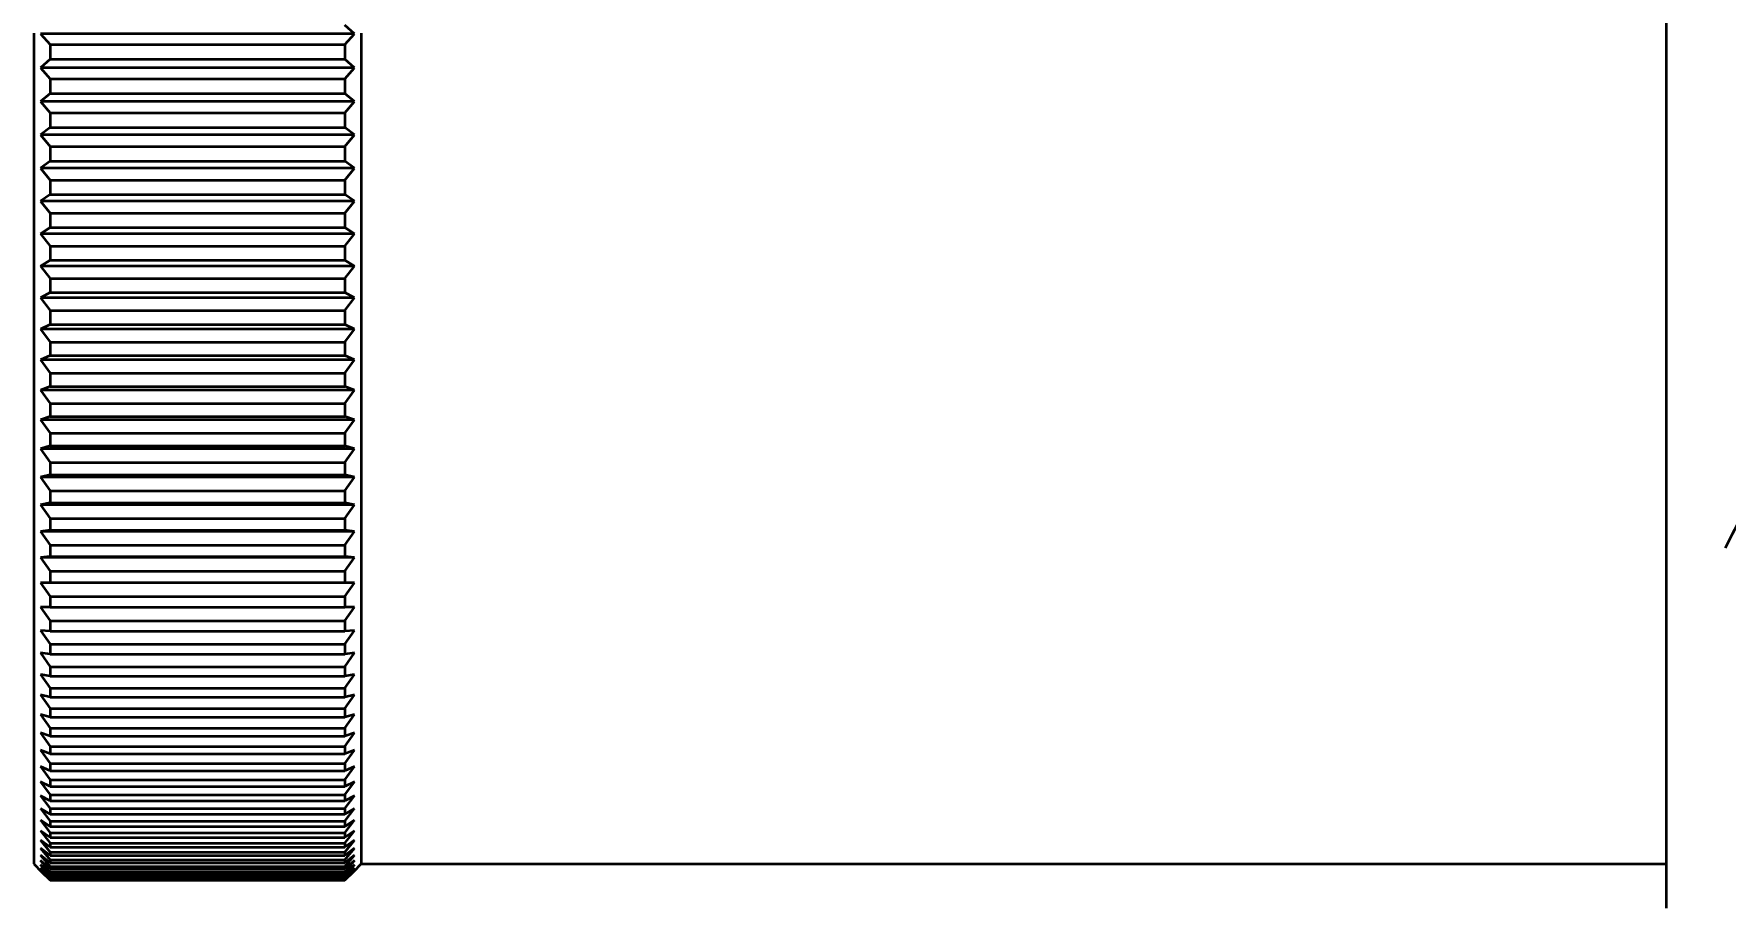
# Model space of a CAD drawing. Extents: x 23 to 417, y 3 to 294.
# Drawn here: x 61.44 to 87.28, y 197.59 to 210.94 of the extents above; entities that cross this region are included whole.
import ezdxf
from ezdxf.enums import TextEntityAlignment as Align

# ---------------------------------------------------------------- set-up
doc = ezdxf.new("R2010")
doc.units = 0
doc.layers.get('0').update_dxf_attribs({"lineweight": 13})
doc.styles.get("Standard").update_dxf_attribs({"font": 'isocp.shx'})
doc.dimstyles.get("Standard").update_dxf_attribs({"dimtxt": 2.5, "dimasz": 2.5, "dimexe": 1.25, "dimexo": 0.625, "dimtad": 1, "dimtxsty": 'Standard', "dimcen": 2.5, "dimadec": 0, "dimazin": 0, "dimtfac": 1, "dimtmove": 0, "dimatfit": 0, "dimfxl": 0, "dimarcsym": 0})

# ---------------------------------------------------------------- blocks, each defined once
blk = doc.blocks.new('*D201')
at = {"color": 34, "lineweight": 13, "ltscale": 0.415699}
blk.add_line((121.028, 197.011), (121.028, 180.383), dxfattribs=at)
at = {"color": 34, "lineweight": 13, "ltscale": 0.342256}
blk.add_line((45.716, 194.074), (45.716, 180.383), dxfattribs=at)
at = {"color": 34, "lineweight": 13}
blk.add_line((45.716, 182.383), (121.028, 182.383), dxfattribs=at)
for points in [[(47.647, 182.901), (45.716, 182.383), (47.647, 181.866)], [(119.096, 181.866), (121.028, 182.383), (119.096, 182.901)]]:
    blk.add_lwpolyline(points, dxfattribs=at)
for s, height, width, p, p2 in [('/[6.3]', 3.5, 1.346364, (93.533, 183.383), (107.906, 183.383)), ('155', 3.5, 1.524396, (74.21, 183.383), (83.768, 183.383)), ('%%p50', 2.45, 1.394616, (85.868, 183.908), (92.533, 183.908))]:
    blk.add_text(s, height=height, dxfattribs=dict(at, width=width)).set_placement(p, p2, align=Align.FIT)
blk = doc.blocks.new('BLOCK4521')
at = {"color": 7, "lineweight": 35}
for p, q in [((-517.527, 29.35), (-517.527, -14.675)), ((-567.402, -2.62), (-567.402, -28)), ((-557.402, -2.62), (-557.402, -28)), ((-557.402, -28), (-517.527, -28))]:
    blk.add_line(p, q, dxfattribs=at)
at = {"color": 7, "lineweight": 35, "ltscale": 0.010077}
blk.add_line((-557.602, -2.639), (-557.902, -2.37), dxfattribs=at)
at = {"color": 7, "lineweight": 35, "ltscale": 0.011058}
for p, q in [((-567.202, -2.639), (-566.902, -2.964)), ((-557.902, -2.964), (-557.602, -2.639))]:
    blk.add_line(p, q, dxfattribs=at)
at = {"color": 7, "lineweight": 35, "ltscale": 0.24}
for p, q in [((-557.602, -2.639), (-567.202, -2.639)), ((-557.602, -3.674), (-567.202, -3.674)), ((-557.602, -4.705), (-567.202, -4.705)), ((-557.602, -5.729), (-567.202, -5.729)), ((-557.602, -6.746), (-567.202, -6.746)), ((-557.602, -7.753), (-567.202, -7.753)), ((-557.602, -8.749), (-567.202, -8.749)), ((-557.602, -9.734), (-567.202, -9.734)), ((-557.602, -10.705), (-567.202, -10.705)), ((-557.602, -11.662), (-567.202, -11.662)), ((-557.602, -12.603), (-567.202, -12.603)), ((-557.602, -13.526), (-567.202, -13.526)), ((-557.602, -14.432), (-567.202, -14.432)), ((-557.602, -15.317), (-567.202, -15.317)), ((-557.602, -16.181), (-567.202, -16.181)), ((-557.602, -17.024), (-567.202, -17.024)), ((-557.602, -17.843), (-567.202, -17.843)), ((-557.602, -18.638), (-567.202, -18.638)), ((-557.602, -19.407), (-567.202, -19.407))]:
    blk.add_line(p, q, dxfattribs=at)
at = {"color": 7, "lineweight": 35, "ltscale": 0.225}
for p, q in [((-566.902, -2.964), (-557.902, -2.964)), ((-566.902, -3.417), (-557.902, -3.417)), ((-566.902, -4.009), (-557.902, -4.009)), ((-566.902, -4.461), (-557.902, -4.461)), ((-566.902, -5.049), (-557.902, -5.049)), ((-566.902, -5.498), (-557.902, -5.498)), ((-566.902, -6.082), (-557.902, -6.082)), ((-566.902, -6.527), (-557.902, -6.527)), ((-566.902, -7.107), (-557.902, -7.107)), ((-566.902, -7.548), (-557.902, -7.548)), ((-566.902, -8.122), (-557.902, -8.122)), ((-566.902, -8.558), (-557.902, -8.558)), ((-566.902, -9.126), (-557.902, -9.126)), ((-566.902, -9.557), (-557.902, -9.557)), ((-566.902, -10.117), (-557.902, -10.117)), ((-566.902, -10.543), (-557.902, -10.543)), ((-566.902, -11.095), (-557.902, -11.095)), ((-566.902, -11.514), (-557.902, -11.514)), ((-566.902, -12.057), (-557.902, -12.057)), ((-566.902, -12.469), (-557.902, -12.469)), ((-566.902, -13.003), (-557.902, -13.003)), ((-566.902, -13.408), (-557.902, -13.408)), ((-566.902, -13.932), (-557.902, -13.932)), ((-566.902, -14.328), (-557.902, -14.328)), ((-566.902, -14.841), (-557.902, -14.841)), ((-566.902, -15.228), (-557.902, -15.228)), ((-566.902, -15.73), (-557.902, -15.73)), ((-566.902, -16.108), (-557.902, -16.108)), ((-566.902, -16.597), (-557.902, -16.597)), ((-566.902, -16.966), (-557.902, -16.966)), ((-566.902, -17.442), (-557.902, -17.442)), ((-566.902, -17.801), (-557.902, -17.801)), ((-566.902, -18.263), (-557.902, -18.263)), ((-566.902, -18.611), (-557.902, -18.611)), ((-566.902, -19.059), (-557.902, -19.059)), ((-566.902, -19.396), (-557.902, -19.396)), ((-566.902, -19.829), (-557.902, -19.829)), ((-566.902, -20.154), (-557.902, -20.154)), ((-566.902, -20.572), (-557.902, -20.572)), ((-566.902, -20.885), (-557.902, -20.885)), ((-566.902, -21.287), (-557.902, -21.287)), ((-566.902, -21.587), (-557.902, -21.587)), ((-566.902, -21.972), (-557.902, -21.972)), ((-566.902, -22.26), (-557.902, -22.26)), ((-566.902, -22.628), (-557.902, -22.628)), ((-566.902, -22.903), (-557.902, -22.903)), ((-566.902, -23.253), (-557.902, -23.253)), ((-566.902, -23.514), (-557.902, -23.514)), ((-566.902, -23.846), (-557.902, -23.846)), ((-566.902, -24.093), (-557.902, -24.093)), ((-566.902, -24.406), (-557.902, -24.406)), ((-566.902, -24.639), (-557.902, -24.639)), ((-566.902, -24.933), (-557.902, -24.933)), ((-566.902, -25.151), (-557.902, -25.151)), ((-566.902, -25.427), (-557.902, -25.427)), ((-566.902, -25.629), (-557.902, -25.629)), ((-566.902, -25.885), (-557.902, -25.885)), ((-566.902, -26.073), (-557.902, -26.073)), ((-566.902, -26.308), (-557.902, -26.308)), ((-566.902, -26.48), (-557.902, -26.48)), ((-566.902, -26.695), (-557.902, -26.695)), ((-566.902, -26.851), (-557.902, -26.851)), ((-566.902, -27.046), (-557.902, -27.046)), ((-566.902, -27.186), (-557.902, -27.186)), ((-566.902, -27.359), (-557.902, -27.359)), ((-566.902, -27.484), (-557.902, -27.484)), ((-566.902, -27.635), (-557.902, -27.635)), ((-566.902, -27.744), (-557.902, -27.744)), ((-566.902, -27.874), (-557.902, -27.874)), ((-566.902, -27.966), (-557.902, -27.966)), ((-566.902, -28.074), (-557.902, -28.074)), ((-566.902, -28.149), (-557.902, -28.149)), ((-566.902, -28.237), (-557.902, -28.237)), ((-566.902, -28.295), (-557.902, -28.295)), ((-566.902, -28.36), (-557.902, -28.36)), ((-566.902, -28.402), (-557.902, -28.402)), ((-566.902, -28.445), (-557.902, -28.445)), ((-566.902, -28.47), (-557.902, -28.47)), ((-566.902, -28.491), (-557.902, -28.491)), ((-566.902, -28.499), (-557.902, -28.499))]:
    blk.add_line(p, q, dxfattribs=at)
at = {"color": 7, "lineweight": 35, "ltscale": 0.01134}
for p, q in [((-566.902, -2.964), (-566.902, -3.417)), ((-557.902, -2.964), (-557.902, -3.417))]:
    blk.add_line(p, q, dxfattribs=at)
at = {"color": 7, "lineweight": 35, "ltscale": 0.009876}
for p, q in [((-566.902, -3.417), (-567.202, -3.674)), ((-557.602, -3.674), (-557.902, -3.417))]:
    blk.add_line(p, q, dxfattribs=at)
at = {"color": 7, "lineweight": 35, "ltscale": 0.011238}
for p, q in [((-567.202, -3.674), (-566.902, -4.009)), ((-557.902, -4.009), (-557.602, -3.674))]:
    blk.add_line(p, q, dxfattribs=at)
at = {"color": 7, "lineweight": 35, "ltscale": 0.011285}
for p, q in [((-566.902, -4.009), (-566.902, -4.461)), ((-557.902, -4.009), (-557.902, -4.461))]:
    blk.add_line(p, q, dxfattribs=at)
at = {"color": 7, "lineweight": 35, "ltscale": 0.009675}
for p, q in [((-566.902, -4.461), (-567.202, -4.705)), ((-557.602, -4.705), (-557.902, -4.461))]:
    blk.add_line(p, q, dxfattribs=at)
at = {"color": 7, "lineweight": 35, "ltscale": 0.011412}
for p, q in [((-567.202, -4.705), (-566.902, -5.049)), ((-557.902, -5.049), (-557.602, -4.705))]:
    blk.add_line(p, q, dxfattribs=at)
at = {"color": 7, "lineweight": 35, "ltscale": 0.011215}
for p, q in [((-566.902, -5.049), (-566.902, -5.498)), ((-557.902, -5.049), (-557.902, -5.498))]:
    blk.add_line(p, q, dxfattribs=at)
at = {"color": 7, "lineweight": 35, "ltscale": 0.009475}
for p, q in [((-566.902, -5.498), (-567.202, -5.729)), ((-557.602, -5.729), (-557.902, -5.498))]:
    blk.add_line(p, q, dxfattribs=at)
at = {"color": 7, "lineweight": 35, "ltscale": 0.011579}
for p, q in [((-567.202, -5.729), (-566.902, -6.082)), ((-557.902, -6.082), (-557.602, -5.729))]:
    blk.add_line(p, q, dxfattribs=at)
at = {"color": 7, "lineweight": 35, "ltscale": 0.011129}
for p, q in [((-566.902, -6.082), (-566.902, -6.527)), ((-557.902, -6.082), (-557.902, -6.527))]:
    blk.add_line(p, q, dxfattribs=at)
at = {"color": 7, "lineweight": 35, "ltscale": 0.009277}
for p, q in [((-566.902, -6.527), (-567.202, -6.746)), ((-557.602, -6.746), (-557.902, -6.527))]:
    blk.add_line(p, q, dxfattribs=at)
at = {"color": 7, "lineweight": 35, "ltscale": 0.011738}
for p, q in [((-567.202, -6.746), (-566.902, -7.107)), ((-557.902, -7.107), (-557.602, -6.746))]:
    blk.add_line(p, q, dxfattribs=at)
at = {"color": 7, "lineweight": 35, "ltscale": 0.011028}
for p, q in [((-566.902, -7.107), (-566.902, -7.548)), ((-557.902, -7.107), (-557.902, -7.548))]:
    blk.add_line(p, q, dxfattribs=at)
at = {"color": 7, "lineweight": 35, "ltscale": 0.009082}
for p, q in [((-566.902, -7.548), (-567.202, -7.753)), ((-557.602, -7.753), (-557.902, -7.548))]:
    blk.add_line(p, q, dxfattribs=at)
at = {"color": 7, "lineweight": 35, "ltscale": 0.011889}
for p, q in [((-567.202, -7.753), (-566.902, -8.122)), ((-557.902, -8.122), (-557.602, -7.753))]:
    blk.add_line(p, q, dxfattribs=at)
at = {"color": 7, "lineweight": 35, "ltscale": 0.010912}
for p, q in [((-566.902, -8.122), (-566.902, -8.558)), ((-557.902, -8.122), (-557.902, -8.558))]:
    blk.add_line(p, q, dxfattribs=at)
at = {"color": 7, "lineweight": 35, "ltscale": 0.008893}
for p, q in [((-566.902, -8.558), (-567.202, -8.749)), ((-557.602, -8.749), (-557.902, -8.558))]:
    blk.add_line(p, q, dxfattribs=at)
at = {"color": 7, "lineweight": 35, "ltscale": 0.012031}
for p, q in [((-567.202, -8.749), (-566.902, -9.126)), ((-557.902, -9.126), (-557.602, -8.749))]:
    blk.add_line(p, q, dxfattribs=at)
at = {"color": 7, "lineweight": 35, "ltscale": 0.010781}
for p, q in [((-566.902, -9.126), (-566.902, -9.557)), ((-557.902, -9.126), (-557.902, -9.557))]:
    blk.add_line(p, q, dxfattribs=at)
at = {"color": 7, "lineweight": 35, "ltscale": 0.008709}
for p, q in [((-566.902, -9.557), (-567.202, -9.734)), ((-557.602, -9.734), (-557.902, -9.557))]:
    blk.add_line(p, q, dxfattribs=at)
at = {"color": 7, "lineweight": 35, "ltscale": 0.012165}
for p, q in [((-567.202, -9.734), (-566.902, -10.117)), ((-557.902, -10.117), (-557.602, -9.734))]:
    blk.add_line(p, q, dxfattribs=at)
at = {"color": 7, "lineweight": 35, "ltscale": 0.010636}
for p, q in [((-566.902, -10.117), (-566.902, -10.543)), ((-557.902, -10.117), (-557.902, -10.543))]:
    blk.add_line(p, q, dxfattribs=at)
at = {"color": 7, "lineweight": 35, "ltscale": 0.008533}
for p, q in [((-566.902, -10.543), (-567.202, -10.705)), ((-557.602, -10.705), (-557.902, -10.543))]:
    blk.add_line(p, q, dxfattribs=at)
at = {"color": 7, "lineweight": 35, "ltscale": 0.012289}
for p, q in [((-567.202, -10.705), (-566.902, -11.095)), ((-557.902, -11.095), (-557.602, -10.705))]:
    blk.add_line(p, q, dxfattribs=at)
at = {"color": 7, "lineweight": 35, "ltscale": 0.010476}
for p, q in [((-566.902, -11.095), (-566.902, -11.514)), ((-557.902, -11.095), (-557.902, -11.514))]:
    blk.add_line(p, q, dxfattribs=at)
at = {"color": 7, "lineweight": 35, "ltscale": 0.008366}
for p, q in [((-566.902, -11.514), (-567.202, -11.662)), ((-557.602, -11.662), (-557.902, -11.514))]:
    blk.add_line(p, q, dxfattribs=at)
at = {"color": 7, "lineweight": 35, "ltscale": 0.012403}
for p, q in [((-567.202, -11.662), (-566.902, -12.057)), ((-557.902, -12.057), (-557.602, -11.662))]:
    blk.add_line(p, q, dxfattribs=at)
at = {"color": 7, "lineweight": 35, "ltscale": 0.010301}
for p, q in [((-566.902, -12.057), (-566.902, -12.469)), ((-557.902, -12.057), (-557.902, -12.469))]:
    blk.add_line(p, q, dxfattribs=at)
at = {"color": 7, "lineweight": 35, "ltscale": 0.00821}
for p, q in [((-566.902, -12.469), (-567.202, -12.603)), ((-557.602, -12.603), (-557.902, -12.469))]:
    blk.add_line(p, q, dxfattribs=at)
at = {"color": 7, "lineweight": 35, "ltscale": 0.012507}
for p, q in [((-567.202, -12.603), (-566.902, -13.003)), ((-557.902, -13.003), (-557.602, -12.603))]:
    blk.add_line(p, q, dxfattribs=at)
at = {"color": 7, "lineweight": 35, "ltscale": 0.008066}
for p, q in [((-566.902, -13.408), (-567.202, -13.526)), ((-557.602, -13.526), (-557.902, -13.408))]:
    blk.add_line(p, q, dxfattribs=at)
at = {"color": 7, "lineweight": 35, "ltscale": 0.010113}
for p, q in [((-566.902, -13.003), (-566.902, -13.408)), ((-557.902, -13.003), (-557.902, -13.408))]:
    blk.add_line(p, q, dxfattribs=at)
at = {"color": 7, "lineweight": 35, "ltscale": 0.012601}
for p, q in [((-567.202, -13.526), (-566.902, -13.932)), ((-557.902, -13.932), (-557.602, -13.526))]:
    blk.add_line(p, q, dxfattribs=at)
at = {"color": 7, "lineweight": 35, "ltscale": 0.00991}
for p, q in [((-566.902, -13.932), (-566.902, -14.328)), ((-557.902, -13.932), (-557.902, -14.328))]:
    blk.add_line(p, q, dxfattribs=at)
at = {"color": 7, "lineweight": 35, "ltscale": 0.007935}
for p, q in [((-566.902, -14.328), (-567.202, -14.432)), ((-557.602, -14.432), (-557.902, -14.328))]:
    blk.add_line(p, q, dxfattribs=at)
at = {"color": 7, "lineweight": 35, "ltscale": 0.012683}
for p, q in [((-567.202, -14.432), (-566.902, -14.841)), ((-557.902, -14.841), (-557.602, -14.432))]:
    blk.add_line(p, q, dxfattribs=at)
at = {"color": 7, "lineweight": 35, "ltscale": 0.009695}
for p, q in [((-566.902, -14.841), (-566.902, -15.228)), ((-557.902, -14.841), (-557.902, -15.228))]:
    blk.add_line(p, q, dxfattribs=at)
at = {"color": 7, "lineweight": 35, "ltscale": 0.366875}
blk.add_line((-517.527, -14.675), (-517.527, -29.35), dxfattribs=at)
at = {"color": 7, "lineweight": 35, "ltscale": 0.007819}
for p, q in [((-566.902, -15.228), (-567.202, -15.317)), ((-557.602, -15.317), (-557.902, -15.228))]:
    blk.add_line(p, q, dxfattribs=at)
at = {"color": 7, "lineweight": 35, "ltscale": 0.012755}
for p, q in [((-567.202, -15.317), (-566.902, -15.73)), ((-557.902, -15.73), (-557.602, -15.317))]:
    blk.add_line(p, q, dxfattribs=at)
at = {"color": 7, "lineweight": 35, "ltscale": 0.009465}
for p, q in [((-566.902, -15.73), (-566.902, -16.108)), ((-557.902, -15.73), (-557.902, -16.108))]:
    blk.add_line(p, q, dxfattribs=at)
at = {"color": 7, "lineweight": 35, "ltscale": 0.00772}
for p, q in [((-566.902, -16.108), (-567.202, -16.181)), ((-557.602, -16.181), (-557.902, -16.108))]:
    blk.add_line(p, q, dxfattribs=at)
at = {"color": 7, "lineweight": 35, "ltscale": 0.012815}
for p, q in [((-567.202, -16.181), (-566.902, -16.597)), ((-557.902, -16.597), (-557.602, -16.181))]:
    blk.add_line(p, q, dxfattribs=at)
at = {"color": 7, "lineweight": 35, "ltscale": 0.007638}
for p, q in [((-566.902, -16.966), (-567.202, -17.024)), ((-557.602, -17.024), (-557.902, -16.966))]:
    blk.add_line(p, q, dxfattribs=at)
at = {"color": 7, "lineweight": 35, "ltscale": 0.012865}
for p, q in [((-567.202, -17.024), (-566.902, -17.442)), ((-557.902, -17.442), (-557.602, -17.024))]:
    blk.add_line(p, q, dxfattribs=at)
at = {"color": 7, "lineweight": 35, "ltscale": 0.009223}
for p, q in [((-566.902, -16.597), (-566.902, -16.966)), ((-557.902, -16.597), (-557.902, -16.966))]:
    blk.add_line(p, q, dxfattribs=at)
at = {"color": 7, "lineweight": 35, "ltscale": 0.008969}
for p, q in [((-566.902, -17.442), (-566.902, -17.801)), ((-557.902, -17.442), (-557.902, -17.801))]:
    blk.add_line(p, q, dxfattribs=at)
at = {"color": 7, "lineweight": 35, "ltscale": 0.007574}
for p, q in [((-566.902, -17.801), (-567.202, -17.843)), ((-557.602, -17.843), (-557.902, -17.801))]:
    blk.add_line(p, q, dxfattribs=at)
at = {"color": 7, "lineweight": 35, "ltscale": 0.012902}
for p, q in [((-567.202, -17.843), (-566.902, -18.263)), ((-557.902, -18.263), (-557.602, -17.843))]:
    blk.add_line(p, q, dxfattribs=at)
at = {"color": 7, "lineweight": 35, "ltscale": 0.008702}
for p, q in [((-566.902, -18.263), (-566.902, -18.611)), ((-557.902, -18.263), (-557.902, -18.611))]:
    blk.add_line(p, q, dxfattribs=at)
at = {"color": 7, "lineweight": 35, "ltscale": 0.00753}
for p, q in [((-566.902, -18.611), (-567.202, -18.638)), ((-557.602, -18.638), (-557.902, -18.611))]:
    blk.add_line(p, q, dxfattribs=at)
at = {"color": 7, "lineweight": 35, "ltscale": 0.012928}
for p, q in [((-567.202, -18.638), (-566.902, -19.059)), ((-557.902, -19.059), (-557.602, -18.638))]:
    blk.add_line(p, q, dxfattribs=at)
at = {"color": 7, "lineweight": 35, "ltscale": 0.008423}
for p, q in [((-566.902, -19.059), (-566.902, -19.396)), ((-557.902, -19.059), (-557.902, -19.396))]:
    blk.add_line(p, q, dxfattribs=at)
at = {"color": 7, "lineweight": 35, "ltscale": 0.007505}
for p, q in [((-566.902, -19.396), (-567.202, -19.407)), ((-557.602, -19.407), (-557.902, -19.396))]:
    blk.add_line(p, q, dxfattribs=at)
at = {"color": 7, "lineweight": 35, "ltscale": 0.012942}
for p, q in [((-567.202, -19.407), (-566.902, -19.829)), ((-557.902, -19.829), (-557.602, -19.407))]:
    blk.add_line(p, q, dxfattribs=at)
at = {"color": 7, "lineweight": 35, "ltscale": 0.007501}
for p, q in [((-566.902, -20.154), (-567.202, -20.15)), ((-557.602, -20.15), (-557.902, -20.154))]:
    blk.add_line(p, q, dxfattribs=at)
at = {"color": 7, "lineweight": 35, "ltscale": 0.012945}
for p, q in [((-567.202, -20.15), (-566.902, -20.572)), ((-557.902, -20.572), (-557.602, -20.15))]:
    blk.add_line(p, q, dxfattribs=at)
at = {"color": 7, "lineweight": 35, "ltscale": 0.008133}
for p, q in [((-566.902, -19.829), (-566.902, -20.154)), ((-557.902, -19.829), (-557.902, -20.154))]:
    blk.add_line(p, q, dxfattribs=at)
at = {"color": 7, "lineweight": 35, "ltscale": 0.007832}
for p, q in [((-566.902, -20.572), (-566.902, -20.885)), ((-557.902, -20.572), (-557.902, -20.885))]:
    blk.add_line(p, q, dxfattribs=at)
at = {"color": 7, "lineweight": 35, "ltscale": 0.007517}
for p, q in [((-566.902, -20.885), (-567.202, -20.865)), ((-557.602, -20.865), (-557.902, -20.885))]:
    blk.add_line(p, q, dxfattribs=at)
at = {"color": 7, "lineweight": 35, "ltscale": 0.012936}
for p, q in [((-567.202, -20.865), (-566.902, -21.287)), ((-557.902, -21.287), (-557.602, -20.865))]:
    blk.add_line(p, q, dxfattribs=at)
at = {"color": 7, "lineweight": 35, "ltscale": 0.007553}
for p, q in [((-566.902, -21.587), (-567.202, -21.552)), ((-557.602, -21.552), (-557.902, -21.587))]:
    blk.add_line(p, q, dxfattribs=at)
at = {"color": 7, "lineweight": 35, "ltscale": 0.012915}
for p, q in [((-567.202, -21.552), (-566.902, -21.972)), ((-557.902, -21.972), (-557.602, -21.552))]:
    blk.add_line(p, q, dxfattribs=at)
at = {"color": 7, "lineweight": 35, "ltscale": 0.00752}
for p, q in [((-566.902, -21.287), (-566.902, -21.587)), ((-557.902, -21.287), (-557.902, -21.587))]:
    blk.add_line(p, q, dxfattribs=at)
at = {"color": 7, "lineweight": 35, "ltscale": 0.007608}
for p, q in [((-566.902, -22.26), (-567.202, -22.209)), ((-557.602, -22.209), (-557.902, -22.26))]:
    blk.add_line(p, q, dxfattribs=at)
at = {"color": 7, "lineweight": 35, "ltscale": 0.012882}
for p, q in [((-567.202, -22.209), (-566.902, -22.628)), ((-557.902, -22.628), (-557.602, -22.209))]:
    blk.add_line(p, q, dxfattribs=at)
at = {"color": 7, "lineweight": 35, "ltscale": 0.007197}
for p, q in [((-566.902, -21.972), (-566.902, -22.26)), ((-557.902, -21.972), (-557.902, -22.26))]:
    blk.add_line(p, q, dxfattribs=at)
at = {"color": 7, "lineweight": 35, "ltscale": 0.006865}
for p, q in [((-566.902, -22.628), (-566.902, -22.903)), ((-557.902, -22.628), (-557.902, -22.903))]:
    blk.add_line(p, q, dxfattribs=at)
at = {"color": 7, "lineweight": 35, "ltscale": 0.007682}
for p, q in [((-566.902, -22.903), (-567.202, -22.836)), ((-557.602, -22.836), (-557.902, -22.903))]:
    blk.add_line(p, q, dxfattribs=at)
at = {"color": 7, "lineweight": 35, "ltscale": 0.012838}
for p, q in [((-567.202, -22.836), (-566.902, -23.253)), ((-557.902, -23.253), (-557.602, -22.836))]:
    blk.add_line(p, q, dxfattribs=at)
at = {"color": 7, "lineweight": 35, "ltscale": 0.006524}
for p, q in [((-566.902, -23.253), (-566.902, -23.514)), ((-557.902, -23.253), (-557.902, -23.514))]:
    blk.add_line(p, q, dxfattribs=at)
at = {"color": 7, "lineweight": 35, "ltscale": 0.007775}
for p, q in [((-566.902, -23.514), (-567.202, -23.432)), ((-557.602, -23.432), (-557.902, -23.514))]:
    blk.add_line(p, q, dxfattribs=at)
at = {"color": 7, "lineweight": 35, "ltscale": 0.012782}
for p, q in [((-567.202, -23.432), (-566.902, -23.846)), ((-557.902, -23.846), (-557.602, -23.432))]:
    blk.add_line(p, q, dxfattribs=at)
at = {"color": 7, "lineweight": 35, "ltscale": 0.007884}
for p, q in [((-566.902, -24.093), (-567.202, -23.996)), ((-557.602, -23.996), (-557.902, -24.093))]:
    blk.add_line(p, q, dxfattribs=at)
at = {"color": 7, "lineweight": 35, "ltscale": 0.012715}
for p, q in [((-567.202, -23.996), (-566.902, -24.406)), ((-557.902, -24.406), (-557.602, -23.996))]:
    blk.add_line(p, q, dxfattribs=at)
at = {"color": 7, "lineweight": 35, "ltscale": 0.006173}
for p, q in [((-566.902, -23.846), (-566.902, -24.093)), ((-557.902, -23.846), (-557.902, -24.093))]:
    blk.add_line(p, q, dxfattribs=at)
at = {"color": 7, "lineweight": 35, "ltscale": 0.008008}
for p, q in [((-566.902, -24.639), (-567.202, -24.527)), ((-557.602, -24.527), (-557.902, -24.639))]:
    blk.add_line(p, q, dxfattribs=at)
at = {"color": 7, "lineweight": 35, "ltscale": 0.012637}
for p, q in [((-567.202, -24.527), (-566.902, -24.933)), ((-557.902, -24.933), (-557.602, -24.527))]:
    blk.add_line(p, q, dxfattribs=at)
at = {"color": 7, "lineweight": 35, "ltscale": 0.005814}
for p, q in [((-566.902, -24.406), (-566.902, -24.639)), ((-557.902, -24.406), (-557.902, -24.639))]:
    blk.add_line(p, q, dxfattribs=at)
at = {"color": 7, "lineweight": 35, "ltscale": 0.008147}
for p, q in [((-566.902, -25.151), (-567.202, -25.024)), ((-557.602, -25.024), (-557.902, -25.151))]:
    blk.add_line(p, q, dxfattribs=at)
at = {"color": 7, "lineweight": 35, "ltscale": 0.012548}
for p, q in [((-567.202, -25.024), (-566.902, -25.427)), ((-557.902, -25.427), (-557.602, -25.024))]:
    blk.add_line(p, q, dxfattribs=at)
at = {"color": 7, "lineweight": 35, "ltscale": 0.005447}
for p, q in [((-566.902, -24.933), (-566.902, -25.151)), ((-557.902, -24.933), (-557.902, -25.151))]:
    blk.add_line(p, q, dxfattribs=at)
at = {"color": 7, "lineweight": 35, "ltscale": 0.008298}
for p, q in [((-566.902, -25.629), (-567.202, -25.487)), ((-557.602, -25.487), (-557.902, -25.629))]:
    blk.add_line(p, q, dxfattribs=at)
at = {"color": 7, "lineweight": 35, "ltscale": 0.012449}
for p, q in [((-567.202, -25.487), (-566.902, -25.885)), ((-557.902, -25.885), (-557.602, -25.487))]:
    blk.add_line(p, q, dxfattribs=at)
at = {"color": 7, "lineweight": 35, "ltscale": 0.005073}
for p, q in [((-566.902, -25.427), (-566.902, -25.629)), ((-557.902, -25.427), (-557.902, -25.629))]:
    blk.add_line(p, q, dxfattribs=at)
at = {"color": 7, "lineweight": 35, "ltscale": 0.00846}
for p, q in [((-566.902, -26.073), (-567.202, -25.916)), ((-557.602, -25.916), (-557.902, -26.073))]:
    blk.add_line(p, q, dxfattribs=at)
at = {"color": 7, "lineweight": 35, "ltscale": 0.012339}
for p, q in [((-567.202, -25.916), (-566.902, -26.308)), ((-557.902, -26.308), (-557.602, -25.916))]:
    blk.add_line(p, q, dxfattribs=at)
at = {"color": 7, "lineweight": 35, "ltscale": 0.008633}
for p, q in [((-566.902, -26.48), (-567.202, -26.309)), ((-557.602, -26.309), (-557.902, -26.48))]:
    blk.add_line(p, q, dxfattribs=at)
at = {"color": 7, "lineweight": 35, "ltscale": 0.012219}
for p, q in [((-567.202, -26.309), (-566.902, -26.695)), ((-557.902, -26.695), (-557.602, -26.309))]:
    blk.add_line(p, q, dxfattribs=at)
at = {"color": 7, "lineweight": 35, "ltscale": 0.004692}
for p, q in [((-566.902, -25.885), (-566.902, -26.073)), ((-557.902, -25.885), (-557.902, -26.073))]:
    blk.add_line(p, q, dxfattribs=at)
at = {"color": 7, "lineweight": 35, "ltscale": 0.004304}
for p, q in [((-566.902, -26.308), (-566.902, -26.48)), ((-557.902, -26.308), (-557.902, -26.48))]:
    blk.add_line(p, q, dxfattribs=at)
at = {"color": 7, "lineweight": 35, "ltscale": 0.008813}
for p, q in [((-566.902, -26.851), (-567.202, -26.666)), ((-557.602, -26.666), (-557.902, -26.851))]:
    blk.add_line(p, q, dxfattribs=at)
at = {"color": 7, "lineweight": 35, "ltscale": 0.01209}
for p, q in [((-567.202, -26.666), (-566.902, -27.046)), ((-557.902, -27.046), (-557.602, -26.666))]:
    blk.add_line(p, q, dxfattribs=at)
at = {"color": 7, "lineweight": 35, "ltscale": 0.003911}
for p, q in [((-566.902, -26.695), (-566.902, -26.851)), ((-557.902, -26.695), (-557.902, -26.851))]:
    blk.add_line(p, q, dxfattribs=at)
at = {"color": 7, "lineweight": 35, "ltscale": 0.009}
for p, q in [((-566.902, -27.186), (-567.202, -26.987)), ((-557.602, -26.987), (-557.902, -27.186))]:
    blk.add_line(p, q, dxfattribs=at)
at = {"color": 7, "lineweight": 35, "ltscale": 0.011951}
for p, q in [((-567.202, -26.987), (-566.902, -27.359)), ((-557.902, -27.359), (-557.602, -26.987))]:
    blk.add_line(p, q, dxfattribs=at)
at = {"color": 7, "lineweight": 35, "ltscale": 0.009193}
for p, q in [((-566.902, -27.484), (-567.202, -27.271)), ((-557.602, -27.271), (-557.902, -27.484))]:
    blk.add_line(p, q, dxfattribs=at)
at = {"color": 7, "lineweight": 35, "ltscale": 0.011804}
for p, q in [((-567.202, -27.271), (-566.902, -27.635)), ((-557.902, -27.635), (-557.602, -27.271))]:
    blk.add_line(p, q, dxfattribs=at)
at = {"color": 7, "lineweight": 35, "ltscale": 0.003512}
for p, q in [((-566.902, -27.046), (-566.902, -27.186)), ((-557.902, -27.046), (-557.902, -27.186))]:
    blk.add_line(p, q, dxfattribs=at)
at = {"color": 7, "lineweight": 35, "ltscale": 0.003109}
for p, q in [((-566.902, -27.359), (-566.902, -27.484)), ((-557.902, -27.359), (-557.902, -27.484))]:
    blk.add_line(p, q, dxfattribs=at)
at = {"color": 7, "lineweight": 35, "ltscale": 0.009389}
for p, q in [((-566.902, -27.744), (-567.202, -27.518)), ((-557.602, -27.518), (-557.902, -27.744))]:
    blk.add_line(p, q, dxfattribs=at)
at = {"color": 7, "lineweight": 35, "ltscale": 0.011648}
for p, q in [((-567.202, -27.518), (-566.902, -27.874)), ((-557.902, -27.874), (-557.602, -27.518))]:
    blk.add_line(p, q, dxfattribs=at)
at = {"color": 7, "lineweight": 35, "ltscale": 0.009589}
for p, q in [((-566.902, -27.966), (-567.202, -27.727)), ((-557.602, -27.727), (-557.902, -27.966))]:
    blk.add_line(p, q, dxfattribs=at)
at = {"color": 7, "lineweight": 35, "ltscale": 0.011484}
for p, q in [((-567.202, -27.727), (-566.902, -28.074)), ((-557.902, -28.074), (-557.602, -27.727))]:
    blk.add_line(p, q, dxfattribs=at)
at = {"color": 7, "lineweight": 35, "ltscale": 0.00979}
for p, q in [((-566.902, -28.149), (-567.202, -27.898)), ((-557.602, -27.898), (-557.902, -28.149))]:
    blk.add_line(p, q, dxfattribs=at)
at = {"color": 7, "lineweight": 35, "ltscale": 0.011314}
for p, q in [((-567.202, -27.898), (-566.902, -28.237)), ((-557.902, -28.237), (-557.602, -27.898))]:
    blk.add_line(p, q, dxfattribs=at)
at = {"color": 7, "lineweight": 35, "ltscale": 0.002701}
for p, q in [((-566.902, -27.635), (-566.902, -27.744)), ((-557.902, -27.635), (-557.902, -27.744))]:
    blk.add_line(p, q, dxfattribs=at)
at = {"color": 7, "lineweight": 35, "ltscale": 0.002289}
for p, q in [((-566.902, -27.874), (-566.902, -27.966)), ((-557.902, -27.874), (-557.902, -27.966))]:
    blk.add_line(p, q, dxfattribs=at)
at = {"color": 7, "lineweight": 35, "ltscale": 0.0084}
for p, q in [((-567.402, -28), (-567.164, -28.238)), ((-557.402, -28), (-557.639, -28.238))]:
    blk.add_line(p, q, dxfattribs=at)
at = {"color": 7, "lineweight": 35, "ltscale": 0.009991}
for p, q in [((-566.902, -28.295), (-567.202, -28.031)), ((-557.602, -28.031), (-557.902, -28.295))]:
    blk.add_line(p, q, dxfattribs=at)
at = {"color": 7, "lineweight": 35, "ltscale": 0.011136}
for p, q in [((-567.202, -28.031), (-566.902, -28.36)), ((-557.902, -28.36), (-557.602, -28.031))]:
    blk.add_line(p, q, dxfattribs=at)
at = {"color": 7, "lineweight": 35, "ltscale": 0.010191}
for p, q in [((-566.902, -28.402), (-567.202, -28.126)), ((-557.602, -28.126), (-557.902, -28.402))]:
    blk.add_line(p, q, dxfattribs=at)
at = {"color": 7, "lineweight": 35, "ltscale": 0.010953}
for p, q in [((-567.202, -28.126), (-566.902, -28.445)), ((-557.902, -28.445), (-557.602, -28.126))]:
    blk.add_line(p, q, dxfattribs=at)
at = {"color": 7, "lineweight": 35, "ltscale": 0.01039}
for p, q in [((-566.902, -28.47), (-567.202, -28.182)), ((-557.602, -28.182), (-557.902, -28.47))]:
    blk.add_line(p, q, dxfattribs=at)
at = {"color": 7, "lineweight": 35, "ltscale": 0.010765}
for p, q in [((-567.202, -28.182), (-566.902, -28.491)), ((-557.902, -28.491), (-557.602, -28.182))]:
    blk.add_line(p, q, dxfattribs=at)
at = {"color": 7, "lineweight": 35, "ltscale": 0.009247}
blk.add_line((-566.902, -28.499), (-567.164, -28.238), dxfattribs=at)
at = {"color": 7, "lineweight": 35, "ltscale": 0.001874}
for p, q in [((-566.902, -28.074), (-566.902, -28.149)), ((-557.902, -28.074), (-557.902, -28.149))]:
    blk.add_line(p, q, dxfattribs=at)
at = {"color": 7, "lineweight": 35, "ltscale": 0.001457}
for p, q in [((-566.902, -28.237), (-566.902, -28.295)), ((-557.902, -28.237), (-557.902, -28.295))]:
    blk.add_line(p, q, dxfattribs=at)
at = {"color": 7, "lineweight": 35, "ltscale": 0.001038}
for p, q in [((-566.902, -28.36), (-566.902, -28.402)), ((-557.902, -28.36), (-557.902, -28.402))]:
    blk.add_line(p, q, dxfattribs=at)
at = {"color": 7, "lineweight": 35, "ltscale": 0.009256}
blk.add_line((-557.639, -28.238), (-557.902, -28.499), dxfattribs=at)
at = {"color": 7, "lineweight": 35, "ltscale": 0.000617394}
for p, q in [((-566.902, -28.445), (-566.902, -28.47)), ((-557.902, -28.445), (-557.902, -28.47))]:
    blk.add_line(p, q, dxfattribs=at)
at = {"color": 7, "lineweight": 35, "ltscale": 0.000195912}
for p, q in [((-566.902, -28.491), (-566.902, -28.499)), ((-557.902, -28.491), (-557.902, -28.499))]:
    blk.add_line(p, q, dxfattribs=at)
at = {"color": 7, "lineweight": 35}
blk.add_arc((92.077, -327.809), 682.048, 152.804551, 153.017566, dxfattribs=at)

msp = doc.modelspace()

# ---------------------------------------------------------------- block references
at = {"lineweight": 0, "xscale": 0.5, "yscale": 0.5, "zscale": 0.5}
msp.add_blockref('BLOCK4521', (345.1414, 212.2613), dxfattribs=at)

# ---------------------------------------------------------------- dimensions: what is measured, and where the dimension line sits
at = {"color": 0, "lineweight": 0}
dim = msp.add_linear_dim(base=(121.0279, 182.3834), p1=(45.7156, 195.0736), p2=(121.0279, 198.0113), angle=359.99809, text='155{}{%%p50}/[6.3]', dimstyle='Standard', override={"dimlfac": 2, "dimtol": 0, "dimlim": 0, "dimtp": 50, "dimtm": 50}, dxfattribs=at)
dim.commit()
dim.dimension.update_dxf_attribs({"geometry": '*D201', "text_midpoint": (91.058, 182.3834), "dimtype": 160})

doc.saveas('drawing.dxf')
